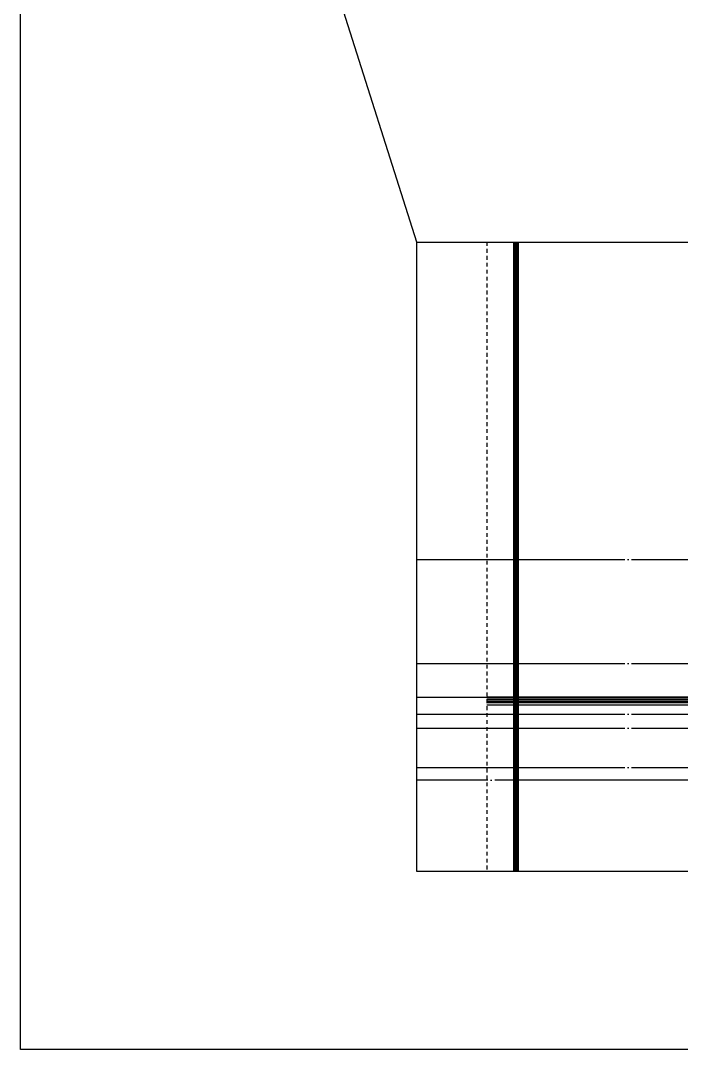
# Model space of a CAD drawing. Header units: millimetres. Extents: x -39468 to 212532, y -94717 to 83483.
# Drawn here: x -39468 to 17740, y -94717 to -5617 of the extents above; entities that cross this region are included whole.
import ezdxf

# ---------------------------------------------------------------- set-up
doc = ezdxf.new("R2010")
doc.units = ezdxf.units.MM
doc.header["$LTSCALE"] = 300
doc.header["$MEASUREMENT"] = 0
for name, pattern in [('CEN', [62, 60, -1, 0, -1]), ('HID', [2, 1.1, -0.9]), ('STD_CENTER', [66, 60, -2, 2, -2])]:
    doc.linetypes.add(name, pattern=pattern)
doc.layers.get('0').update_dxf_attribs({"linetype": 'CONTINUOUS'})
for name, color, linetype in [('A-FIN-TYP1', 6, 'CONTINUOUS'), ('A-ST-AXIS-CEN', 252, 'STD_CENTER'), ('A-ST-CONC', 2, 'CONTINUOUS'), ('HID', 7, 'HID')]:
    doc.layers.add(name, color=color, linetype=linetype)
doc.layers.add('Defpoint', color=161, linetype='CONTINUOUS', plot=False)

msp = doc.modelspace()

# ---------------------------------------------------------------- linework, layer by layer
msp.add_lwpolyline([(24719, -64198), (896, -64198)])
at = {"layer": 'A-FIN-TYP1'}
for p, q in [((896, -64198), (24719, -64198)), ((23919, -64298), (896, -64298)), ((24740, -64698), (896, -64698)), ((24748, -64898), (896, -64898))]:
    msp.add_line(p, q, dxfattribs=at)
at = {"layer": 'A-ST-AXIS-CEN', "linetype": 'CEN'}
for p, q in [((-5170, -52298), (168376, -52298)), ((-5170, -61298), (168376, -61298)), ((-5170, -64198), (168376, -64198)), ((-5170, -65698), (35419, -65698)), ((-5170, -66898), (35419, -66898)), ((-5170, -70298), (168376, -70298)), ((168376, -71398), (-5170, -71398))]:
    msp.add_line(p, q, dxfattribs=at)
at = {"layer": 'A-ST-CONC'}
for p, q in [((24730, -64448), (896, -64448)), ((24736, -64598), (896, -64598))]:
    msp.add_line(p, q, dxfattribs=at)
at = {"layer": 'Defpoint'}
msp.add_line((-5170, -24798), (-39468, 83483), dxfattribs=at)
for points in [[(-39468, 83483), (212532, 83483), (212532, -94717), (-39468, -94717)], [(-39468, 83483), (212532, 83483), (212532, -94717), (-39468, -94717)], [(-5170, -24798), (168376, -24798), (168376, -79298), (-5170, -79298)]]:
    msp.add_lwpolyline(points, close=True, dxfattribs=at)
at = {"layer": 'HID'}
msp.add_line((896, -24798), (896, -79298), dxfattribs=at)
at = {"layer": 'HID', "const_width": 500}
msp.add_lwpolyline([(3424, -24798), (3424, -79298)], dxfattribs=at)

doc.saveas('drawing.dxf')
